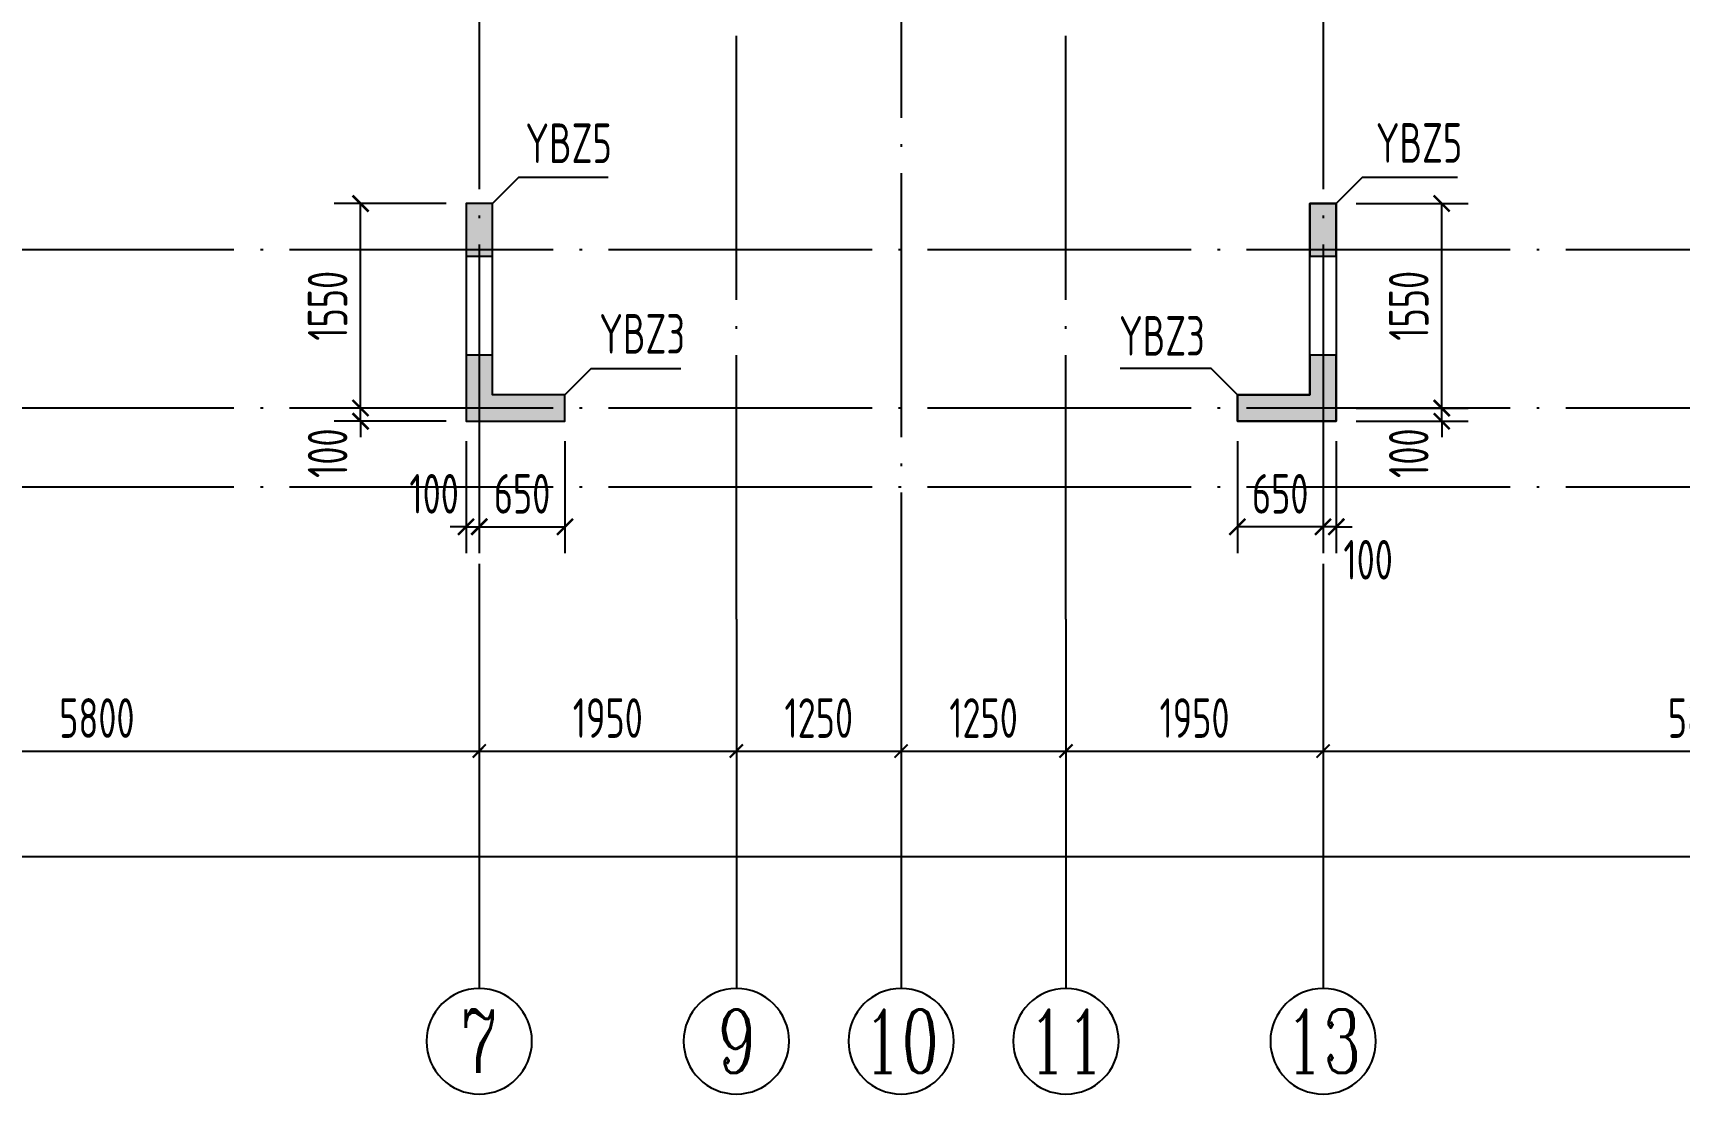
# Model space of a CAD drawing. Extents: x -668857 to 143095, y -247466 to 228182.
# Drawn here: x -321322 to -308837, y 125132 to 133175 of the extents above; entities that cross this region are included whole.
import ezdxf
from ezdxf.enums import TextEntityAlignment as Align

# ---------------------------------------------------------------- set-up
doc = ezdxf.new("R2010")
doc.units = 0
doc.header["$LTSCALE"] = 1000
doc.linetypes.add('DOTE', pattern=[2.42, 2, -0.2, 0.02, -0.2])
doc.layers.get('0').update_dxf_attribs({"linetype": 'CONTINUOUS'})
doc.layers.get('DEFPOINTS').update_dxf_attribs({"linetype": 'CONTINUOUS'})
for name, color, linetype in [('A-AXIS', 1, 'CONTINUOUS'), ('A-DOTE', 10, 'DOTE'), ('AXIS_NUM', 7, 'CONTINUOUS'), ('S-Q墙实线', 6, 'CONTINUOUS'), ('S-Q墙标注', 3, 'CONTINUOUS'), ('S-X详图填充', 252, 'CONTINUOUS'), ('S-X详图实线', 4, 'CONTINUOUS'), ('S-Y一般标注', 3, 'CONTINUOUS'), ('S-Z柱编号', 6, 'CONTINUOUS')]:
    doc.layers.add(name, color=color, linetype=linetype)
doc.styles.add('TSSD_Axis', font='complex.shx', dxfattribs={"width": 0.7, "bigfont": 'hztxt.shx'})
doc.styles.add('TSSD_DIMENSION', font='Tssdeng.shx', dxfattribs={"width": 0.7, "bigfont": 'tssdchn.shx'})
doc.styles.add('TSSD_REIN', font='tssdeng.shx', dxfattribs={"width": 0.7, "height": 300, "bigfont": 'tssdchn.shx'})
doc.styles.add('结构文字', font='zstxt.shx', dxfattribs={"width": 0.7, "bigfont": 'zshz.shx'})
doc.dimstyles.new('STRUCK', dxfattribs={"dimtxt": 400, "dimasz": 121, "dimexe": 200, "dimexo": 150, "dimgap": 115, "dimtad": 1, "dimdec": 0, "dimdsep": 46, "dimtxsty": '结构文字', "dimblk": 'ARCHTICK', "dimcen": 400, "dimclrd": 3, "dimclre": 3, "dimclrt": 7, "dimadec": 0, "dimazin": 0, "dimtfac": 1, "dimtdec": 0, "dimtix": 1, "dimtmove": 2, "dimatfit": 3, "dimldrblk": '_DIMX', "dimfxl": 0, "dimtolj": 1, "dimtzin": 0, "dimarcsym": 0})
doc.dimstyles.new('TSSD_100_100', dxfattribs={"dimtxt": 300, "dimasz": 100, "dimexe": 100, "dimexo": 250, "dimgap": 100, "dimtad": 1, "dimdec": 0, "dimzin": 0, "dimdsep": 46, "dimtxsty": 'TSSD_DIMENSION', "dimblk": 'ARCHTICK', "dimcen": 0, "dimdle": 100, "dimclrt": 7, "dimadec": 0, "dimazin": 0, "dimtfac": 1, "dimtdec": 0, "dimtix": 1, "dimtmove": 2, "dimatfit": 3, "dimldrblk": 'ARCHTICK', "dimfxl": 0, "dimtolj": 1, "dimtzin": 0, "dimarcsym": 0})

# ---------------------------------------------------------------- blocks, each defined once
blk = doc.blocks.new('_ArchTick')
at = {"color": 0, "linetype": 'ByBlock', "const_width": 0.15}
blk.add_lwpolyline([(-0.5, -0.5), (0.5, 0.5)], dxfattribs=at)
blk = doc.blocks.new('*D256')
at = {"layer": 'DEFPOINTS', "color": 0}
for p in [(8100, 3600), (13900, 3600), (13900, 2600)]:
    blk.add_point(p, dxfattribs=at)
at = {"layer": 'S-Y一般标注', "color": 0, "lineweight": -2}
for p, q in [((8100, 3350), (8100, 2500)), ((13900, 3350), (13900, 2500)), ((8000, 2600), (14000, 2600))]:
    blk.add_line(p, q, dxfattribs=at)
at = {"layer": 'S-Y一般标注', "color": 0, "lineweight": -2, "xscale": 100, "yscale": 100, "zscale": 100, "rotation": 180}
blk.add_blockref('_ArchTick', (8100, 2600), dxfattribs=at)
at = {"layer": 'S-Y一般标注', "color": 0, "lineweight": -2, "xscale": 100, "yscale": 100, "zscale": 100}
blk.add_blockref('_ArchTick', (13900, 2600), dxfattribs=at)
at = {"layer": 'S-Y一般标注', "color": 7, "insert": (11000, 2850), "char_height": 300, "attachment_point": 5, "style": 'TSSD_DIMENSION'}
blk.add_mtext('\\A1;5800', dxfattribs=at)
blk = doc.blocks.new('ts_axno')
at = {"color": 0, "linetype": 'ByBlock', "lineweight": -2}
blk.add_circle((0, 0), 0.5, dxfattribs=at)
at = {"color": 0, "linetype": 'ByBlock', "lineweight": -2, "style": 'TSSD_Axis', "width": 0.7}
blk.add_attdef('A', text='', height=0.6, dxfattribs=at).set_placement((0, 0), align=Align.MIDDLE_CENTER)
blk = doc.blocks.new('*D257')
at = {"layer": 'DEFPOINTS', "color": 0}
for p in [(18350, 3600), (20300, 3600), (20300, 2600)]:
    blk.add_point(p, dxfattribs=at)
at = {"layer": 'S-Y一般标注', "color": 0, "lineweight": -2}
for p, q in [((18350, 3350), (18350, 2500)), ((20300, 3350), (20300, 2500)), ((18250, 2600), (20400, 2600))]:
    blk.add_line(p, q, dxfattribs=at)
at = {"layer": 'S-Y一般标注', "color": 0, "lineweight": -2, "xscale": 100, "yscale": 100, "zscale": 100, "rotation": 180}
blk.add_blockref('_ArchTick', (18350, 2600), dxfattribs=at)
at = {"layer": 'S-Y一般标注', "color": 0, "lineweight": -2, "xscale": 100, "yscale": 100, "zscale": 100}
blk.add_blockref('_ArchTick', (20300, 2600), dxfattribs=at)
at = {"layer": 'S-Y一般标注', "color": 7, "insert": (19325, 2850), "char_height": 300, "attachment_point": 5, "style": 'TSSD_DIMENSION'}
blk.add_mtext('\\A1;1950', dxfattribs=at)
blk = doc.blocks.new('*D258')
at = {"layer": 'DEFPOINTS', "color": 0}
for p in [(20300, 3600), (26100, 3600), (26100, 2600)]:
    blk.add_point(p, dxfattribs=at)
at = {"layer": 'S-Y一般标注', "color": 0, "lineweight": -2}
for p, q in [((20300, 3350), (20300, 2500)), ((26100, 3350), (26100, 2500)), ((20200, 2600), (26200, 2600))]:
    blk.add_line(p, q, dxfattribs=at)
at = {"layer": 'S-Y一般标注', "color": 0, "lineweight": -2, "xscale": 100, "yscale": 100, "zscale": 100, "rotation": 180}
blk.add_blockref('_ArchTick', (20300, 2600), dxfattribs=at)
at = {"layer": 'S-Y一般标注', "color": 0, "lineweight": -2, "xscale": 100, "yscale": 100, "zscale": 100}
blk.add_blockref('_ArchTick', (26100, 2600), dxfattribs=at)
at = {"layer": 'S-Y一般标注', "color": 7, "insert": (23200, 2850), "char_height": 300, "attachment_point": 5, "style": 'TSSD_DIMENSION'}
blk.add_mtext('\\A1;5800', dxfattribs=at)
blk = doc.blocks.new('*D264')
at = {"layer": 'DEFPOINTS', "color": 0}
for p in [(4600, 3600), (54600, 3600), (54600, 1800)]:
    blk.add_point(p, dxfattribs=at)
at = {"layer": 'S-Y一般标注', "color": 0, "lineweight": -2}
for p, q in [((4600, 3350), (4600, 1700)), ((54600, 3350), (54600, 1700)), ((4500, 1800), (54700, 1800))]:
    blk.add_line(p, q, dxfattribs=at)
at = {"layer": 'S-Y一般标注', "color": 0, "lineweight": -2, "xscale": 100, "yscale": 100, "zscale": 100, "rotation": 180}
blk.add_blockref('_ArchTick', (4600, 1800), dxfattribs=at)
at = {"layer": 'S-Y一般标注', "color": 0, "lineweight": -2, "xscale": 100, "yscale": 100, "zscale": 100}
blk.add_blockref('_ArchTick', (54600, 1800), dxfattribs=at)
at = {"layer": 'S-Y一般标注', "color": 7, "insert": (29600, 2050), "char_height": 300, "attachment_point": 5, "style": 'TSSD_DIMENSION'}
blk.add_mtext('\\A1;50000', dxfattribs=at)
blk = doc.blocks.new('*D265')
at = {"layer": 'DEFPOINTS', "color": 0}
for p in [(15850, 3600), (17100, 3600), (17100, 2600)]:
    blk.add_point(p, dxfattribs=at)
at = {"layer": 'S-Y一般标注', "color": 0, "lineweight": -2}
for p, q in [((15850, 3350), (15850, 2500)), ((17100, 3350), (17100, 2500)), ((15750, 2600), (17200, 2600))]:
    blk.add_line(p, q, dxfattribs=at)
at = {"layer": 'S-Y一般标注', "color": 0, "lineweight": -2, "xscale": 100, "yscale": 100, "zscale": 100, "rotation": 180}
blk.add_blockref('_ArchTick', (15850, 2600), dxfattribs=at)
at = {"layer": 'S-Y一般标注', "color": 0, "lineweight": -2, "xscale": 100, "yscale": 100, "zscale": 100}
blk.add_blockref('_ArchTick', (17100, 2600), dxfattribs=at)
at = {"layer": 'S-Y一般标注', "color": 7, "insert": (16475, 2850), "char_height": 300, "attachment_point": 5, "style": 'TSSD_DIMENSION'}
blk.add_mtext('\\A1;1250', dxfattribs=at)
blk = doc.blocks.new('*D285')
at = {"layer": 'DEFPOINTS', "color": 0}
for p in [(13900, 3600), (15850, 3600), (15850, 2600)]:
    blk.add_point(p, dxfattribs=at)
at = {"layer": 'S-Y一般标注', "color": 0, "lineweight": -2}
for p, q in [((13900, 3350), (13900, 2500)), ((15850, 3350), (15850, 2500)), ((13800, 2600), (15950, 2600))]:
    blk.add_line(p, q, dxfattribs=at)
at = {"layer": 'S-Y一般标注', "color": 0, "lineweight": -2, "xscale": 100, "yscale": 100, "zscale": 100, "rotation": 180}
blk.add_blockref('_ArchTick', (13900, 2600), dxfattribs=at)
at = {"layer": 'S-Y一般标注', "color": 0, "lineweight": -2, "xscale": 100, "yscale": 100, "zscale": 100}
blk.add_blockref('_ArchTick', (15850, 2600), dxfattribs=at)
at = {"layer": 'S-Y一般标注', "color": 7, "insert": (14875, 2850), "char_height": 300, "attachment_point": 5, "style": 'TSSD_DIMENSION'}
blk.add_mtext('\\A1;1950', dxfattribs=at)
blk = doc.blocks.new('*D286')
at = {"layer": 'DEFPOINTS', "color": 0}
for p in [(17100, 3600), (18350, 3600), (18350, 2600)]:
    blk.add_point(p, dxfattribs=at)
at = {"layer": 'S-Y一般标注', "color": 0, "lineweight": -2}
for p, q in [((17100, 3350), (17100, 2500)), ((18350, 3350), (18350, 2500)), ((17000, 2600), (18450, 2600))]:
    blk.add_line(p, q, dxfattribs=at)
at = {"layer": 'S-Y一般标注', "color": 0, "lineweight": -2, "xscale": 100, "yscale": 100, "zscale": 100, "rotation": 180}
blk.add_blockref('_ArchTick', (17100, 2600), dxfattribs=at)
at = {"layer": 'S-Y一般标注', "color": 0, "lineweight": -2, "xscale": 100, "yscale": 100, "zscale": 100}
blk.add_blockref('_ArchTick', (18350, 2600), dxfattribs=at)
at = {"layer": 'S-Y一般标注', "color": 7, "insert": (17725, 2850), "char_height": 300, "attachment_point": 5, "style": 'TSSD_DIMENSION'}
blk.add_mtext('\\A1;1250', dxfattribs=at)
blk = doc.blocks.new('*D1539')
at = {"layer": 'DEFPOINTS', "color": 0}
for p in [(-318837, 130332), (-318037, 130332), (-318037, 130232)]:
    blk.add_point(p, dxfattribs=at)
at = {"layer": 'S-Q墙标注', "color": 3, "lineweight": -2}
for p, q in [((-318837, 130332), (-318837, 130453)), ((-318187, 130332), (-319037, 130332)), ((-318187, 130232), (-319037, 130232)), ((-318837, 130232), (-318837, 130332)), ((-318837, 130232), (-318837, 130111))]:
    blk.add_line(p, q, dxfattribs=at)
at = {"layer": 'S-Q墙标注', "color": 3, "lineweight": -2, "xscale": 121, "yscale": 121, "zscale": 121}
for p, rotation in [((-318837, 130332), 270), ((-318837, 130232), 90)]:
    blk.add_blockref('_ArchTick', p, dxfattribs=dict(at, rotation=rotation))
at = {"layer": 'S-Q墙标注', "color": 7, "insert": (-319087, 129990), "char_height": 300, "attachment_point": 5, "rotation": 90, "style": 'TSSD_REIN'}
blk.add_mtext('\\A1;100', dxfattribs=at)
blk = doc.blocks.new('_DIMX')
blk.add_line((-150, 0), (150, 0))
at = {"const_width": 50}
blk.add_lwpolyline([(-70, -70), (70, 70)], dxfattribs=at)
blk = doc.blocks.new('*D1540')
at = {"layer": 'DEFPOINTS', "color": 0}
for p in [(-318837, 131882), (-318037, 131882), (-318037, 130332)]:
    blk.add_point(p, dxfattribs=at)
at = {"layer": 'S-Q墙标注', "color": 3, "lineweight": -2}
for p, q in [((-318187, 131882), (-319037, 131882)), ((-318837, 130332), (-318837, 131882)), ((-318187, 130332), (-319037, 130332))]:
    blk.add_line(p, q, dxfattribs=at)
at = {"layer": 'S-Q墙标注', "color": 3, "lineweight": -2, "xscale": 121, "yscale": 121, "zscale": 121}
for p, rotation in [((-318837, 131882), 90), ((-318837, 130332), 270)]:
    blk.add_blockref('_ArchTick', p, dxfattribs=dict(at, rotation=rotation))
at = {"layer": 'S-Q墙标注', "color": 7, "insert": (-319087, 131107), "char_height": 300, "attachment_point": 5, "rotation": 90, "style": 'TSSD_REIN'}
blk.add_mtext('\\A1;1550', dxfattribs=at)
blk = doc.blocks.new('*D1541')
at = {"layer": 'DEFPOINTS', "color": 0}
for p in [(-318037, 130232), (-317937, 130232), (-317937, 129432)]:
    blk.add_point(p, dxfattribs=at)
at = {"layer": 'S-Q墙标注', "color": 3, "lineweight": -2}
for p, q in [((-318037, 130082), (-318037, 129232)), ((-317937, 130082), (-317937, 129232)), ((-318037, 129432), (-318158, 129432)), ((-318037, 129432), (-317937, 129432)), ((-317937, 129432), (-317816, 129432))]:
    blk.add_line(p, q, dxfattribs=at)
at = {"layer": 'S-Q墙标注', "color": 3, "lineweight": -2, "xscale": 121, "yscale": 121, "zscale": 121}
blk.add_blockref('_ArchTick', (-318037, 129432), dxfattribs=at)
at = {"layer": 'S-Q墙标注', "color": 3, "lineweight": -2, "xscale": 121, "yscale": 121, "zscale": 121, "rotation": 180}
blk.add_blockref('_ArchTick', (-317937, 129432), dxfattribs=at)
at = {"layer": 'S-Q墙标注', "color": 7, "insert": (-318279, 129682), "char_height": 300, "attachment_point": 5, "style": 'TSSD_REIN'}
blk.add_mtext('\\A1;100', dxfattribs=at)
blk = doc.blocks.new('*D1542')
at = {"layer": 'DEFPOINTS', "color": 0}
for p in [(-317937, 130232), (-317287, 130232), (-317287, 129432)]:
    blk.add_point(p, dxfattribs=at)
at = {"layer": 'S-Q墙标注', "color": 3, "lineweight": -2}
for p, q in [((-317937, 130082), (-317937, 129232)), ((-317287, 130082), (-317287, 129232)), ((-317937, 129432), (-317287, 129432))]:
    blk.add_line(p, q, dxfattribs=at)
at = {"layer": 'S-Q墙标注', "color": 3, "lineweight": -2, "xscale": 121, "yscale": 121, "zscale": 121, "rotation": 180}
blk.add_blockref('_ArchTick', (-317937, 129432), dxfattribs=at)
at = {"layer": 'S-Q墙标注', "color": 3, "lineweight": -2, "xscale": 121, "yscale": 121, "zscale": 121}
blk.add_blockref('_ArchTick', (-317287, 129432), dxfattribs=at)
at = {"layer": 'S-Q墙标注', "color": 7, "insert": (-317612, 129682), "char_height": 300, "attachment_point": 5, "style": 'TSSD_REIN'}
blk.add_mtext('\\A1;650', dxfattribs=at)
blk = doc.blocks.new('*D1572')
at = {"layer": 'DEFPOINTS', "color": 0}
for p in [(-311437, 130332), (-311437, 130232), (-310637, 130332)]:
    blk.add_point(p, dxfattribs=at)
at = {"layer": 'S-Q墙标注', "color": 3, "lineweight": -2}
for p, q in [((-310637, 130332), (-310637, 130453)), ((-311287, 130332), (-310437, 130332)), ((-311287, 130232), (-310437, 130232)), ((-310637, 130232), (-310637, 130332)), ((-310637, 130232), (-310637, 130111))]:
    blk.add_line(p, q, dxfattribs=at)
at = {"layer": 'S-Q墙标注', "color": 3, "lineweight": -2, "xscale": 121, "yscale": 121, "zscale": 121}
for p, rotation in [((-310637, 130332), 270), ((-310637, 130232), 90)]:
    blk.add_blockref('_ArchTick', p, dxfattribs=dict(at, rotation=rotation))
at = {"layer": 'S-Q墙标注', "color": 7, "insert": (-310887, 129990), "char_height": 300, "attachment_point": 5, "rotation": 90, "style": 'TSSD_REIN'}
blk.add_mtext('\\A1;100', dxfattribs=at)
blk = doc.blocks.new('*D1573')
at = {"layer": 'DEFPOINTS', "color": 0}
for p in [(-311437, 131882), (-310637, 131882), (-311437, 130332)]:
    blk.add_point(p, dxfattribs=at)
at = {"layer": 'S-Q墙标注', "color": 3, "lineweight": -2}
for p, q in [((-311287, 131882), (-310437, 131882)), ((-310637, 130332), (-310637, 131882)), ((-311287, 130332), (-310437, 130332))]:
    blk.add_line(p, q, dxfattribs=at)
at = {"layer": 'S-Q墙标注', "color": 3, "lineweight": -2, "xscale": 121, "yscale": 121, "zscale": 121}
for p, rotation in [((-310637, 131882), 90), ((-310637, 130332), 270)]:
    blk.add_blockref('_ArchTick', p, dxfattribs=dict(at, rotation=rotation))
at = {"layer": 'S-Q墙标注', "color": 7, "insert": (-310887, 131107), "char_height": 300, "attachment_point": 5, "rotation": 90, "style": 'TSSD_REIN'}
blk.add_mtext('\\A1;1550', dxfattribs=at)
blk = doc.blocks.new('*D1574')
at = {"layer": 'DEFPOINTS', "color": 0}
for p in [(-311537, 130232), (-311437, 130232), (-311537, 129432)]:
    blk.add_point(p, dxfattribs=at)
at = {"layer": 'S-Q墙标注', "color": 3, "lineweight": -2}
for p, q in [((-311537, 130082), (-311537, 129232)), ((-311437, 130082), (-311437, 129232)), ((-311537, 129432), (-311658, 129432)), ((-311437, 129432), (-311537, 129432)), ((-311437, 129432), (-311316, 129432))]:
    blk.add_line(p, q, dxfattribs=at)
at = {"layer": 'S-Q墙标注', "color": 3, "lineweight": -2, "xscale": 121, "yscale": 121, "zscale": 121}
blk.add_blockref('_ArchTick', (-311537, 129432), dxfattribs=at)
at = {"layer": 'S-Q墙标注', "color": 3, "lineweight": -2, "xscale": 121, "yscale": 121, "zscale": 121, "rotation": 180}
blk.add_blockref('_ArchTick', (-311437, 129432), dxfattribs=at)
at = {"layer": 'S-Q墙标注', "color": 7, "insert": (-311195, 129182), "char_height": 300, "attachment_point": 5, "style": 'TSSD_REIN'}
blk.add_mtext('\\A1;100', dxfattribs=at)
blk = doc.blocks.new('*D1575')
at = {"layer": 'DEFPOINTS', "color": 0}
for p in [(-312187, 130232), (-311537, 130232), (-312187, 129432)]:
    blk.add_point(p, dxfattribs=at)
at = {"layer": 'S-Q墙标注', "color": 3, "lineweight": -2}
for p, q in [((-312187, 130082), (-312187, 129232)), ((-311537, 130082), (-311537, 129232)), ((-311537, 129432), (-312187, 129432))]:
    blk.add_line(p, q, dxfattribs=at)
at = {"layer": 'S-Q墙标注', "color": 3, "lineweight": -2, "xscale": 121, "yscale": 121, "zscale": 121, "rotation": 180}
blk.add_blockref('_ArchTick', (-312187, 129432), dxfattribs=at)
at = {"layer": 'S-Q墙标注', "color": 3, "lineweight": -2, "xscale": 121, "yscale": 121, "zscale": 121}
blk.add_blockref('_ArchTick', (-311537, 129432), dxfattribs=at)
at = {"layer": 'S-Q墙标注', "color": 7, "insert": (-311862, 129682), "char_height": 300, "attachment_point": 5, "style": 'TSSD_REIN'}
blk.add_mtext('\\A1;650', dxfattribs=at)
blk = doc.blocks.new('20210726.16350016')
at = {"layer": 'A-AXIS'}
for p, q in [((13900, 3600), (13900, 800)), ((15850, 3600), (15850, 800)), ((17100, 3600), (17100, 800)), ((18350, 3600.1), (18350, 800.1)), ((20300, 3600), (20300, 800))]:
    blk.add_line(p, q, dxfattribs=at)
at = {"layer": 'A-DOTE'}
for p, q in [((13900.2, 13700), (13900, 3600)), ((20299.8, 13700), (20300, 3600)), ((15850, 3600), (15850, 11500)), ((18350, 3600.1), (18350, 11500)), ((17100, 9400), (17100, 3600)), ((55600, 6400), (3600, 6400)), ((55600, 5200), (3600, 5200)), ((55600, 4600), (3600, 4600))]:
    blk.add_line(p, q, dxfattribs=at)
at = {"layer": 'A-AXIS'}
ref = blk.add_blockref('ts_axno', (13900, 400), dxfattribs=dict(at, xscale=-800, yscale=800, zscale=800, rotation=180))
ref.add_attrib('5', '7', dxfattribs={"layer": 'AXIS_NUM', "height": 480, "style": 'TSSD_Axis', "width": 0.7}).set_placement((13900, 400), align=Align.MIDDLE_CENTER)
ref = blk.add_blockref('ts_axno', (15850, 400), dxfattribs=dict(at, xscale=-800, yscale=800, zscale=800, rotation=180))
ref.add_attrib('5', '9', dxfattribs={"layer": 'AXIS_NUM', "height": 480, "style": 'TSSD_Axis', "width": 0.7}).set_placement((15850, 400), align=Align.MIDDLE_CENTER)
ref = blk.add_blockref('ts_axno', (17100, 400), dxfattribs=dict(at, xscale=-800, yscale=800, zscale=800, rotation=180))
ref.add_attrib('8', '10', dxfattribs={"layer": 'AXIS_NUM', "height": 480, "style": 'TSSD_Axis', "width": 0.7}).set_placement((17100, 400), align=Align.MIDDLE_CENTER)
ref = blk.add_blockref('ts_axno', (18350, 400.1), dxfattribs=dict(at, xscale=-800, yscale=800, zscale=800, rotation=180))
ref.add_attrib('5', '11', dxfattribs={"layer": 'AXIS_NUM', "height": 480, "style": 'TSSD_Axis', "width": 0.7}).set_placement((18350, 400.1), align=Align.MIDDLE_CENTER)
ref = blk.add_blockref('ts_axno', (20300, 400), dxfattribs=dict(at, xscale=-800, yscale=800, zscale=800, rotation=180))
ref.add_attrib('8', '13', dxfattribs={"layer": 'AXIS_NUM', "height": 480, "style": 'TSSD_Axis', "width": 0.7}).set_placement((20300, 400), align=Align.MIDDLE_CENTER)
at = {"layer": 'S-Y一般标注'}
for base, p1, p2, picture, middle in [((54600, 1800), (4600, 3600), (54600, 3600), '*D264', (29600, 2050)), ((13900, 2600), (8100, 3600), (13900, 3600), '*D256', (11000, 2850)), ((15850, 2600), (13900, 3600), (15850, 3600), '*D285', (14875, 2850)), ((17100, 2600), (15850, 3600), (17100, 3600), '*D265', (16475, 2850)), ((18350, 2600), (17100, 3600), (18350, 3600), '*D286', (17725, 2850)), ((20300, 2600), (18350, 3600), (20300, 3600), '*D257', (19325, 2850)), ((26100, 2600), (20300, 3600), (26100, 3600), '*D258', (23200, 2850))]:
    dim = blk.add_linear_dim(base=base, p1=p1, p2=p2, dimstyle='TSSD_100_100', dxfattribs=at)
    dim.commit()
    dim.dimension.update_dxf_attribs({"geometry": picture, "text_midpoint": middle})

msp = doc.modelspace()

# ---------------------------------------------------------------- hatches: boundary and pattern name
at = {"layer": 'S-X详图填充'}
h = msp.add_hatch(color=256, dxfattribs=at)
h.dxf.hatch_style = 1
h.paths.add_polyline_path([(-318036.83, 131482.3), (-317836.83, 131482.3), (-317836.83, 131882.3), (-318036.83, 131882.3)])
h = msp.add_hatch(color=256, dxfattribs=at)
h.dxf.hatch_style = 1
h.paths.add_polyline_path([(-311636.88, 131482.3), (-311436.88, 131482.3), (-311436.88, 131882.3), (-311636.88, 131882.3)])
h = msp.add_hatch(color=256, dxfattribs=at)
h.dxf.hatch_style = 1
h.paths.add_polyline_path([(-317836.83, 130732.3), (-318036.83, 130732.3), (-318036.83, 130232.3), (-317286.85, 130232.3), (-317286.85, 130432.3), (-317836.83, 130432.3)])
h = msp.add_hatch(color=256, dxfattribs=at)
h.dxf.hatch_style = 1
h.paths.add_polyline_path([(-311436.88, 130732.3), (-311636.88, 130732.3), (-311636.88, 130432.3), (-312186.87, 130432.3), (-312186.87, 130232.3), (-311436.88, 130232.3)])

# ---------------------------------------------------------------- linework, layer by layer
at = {"layer": 'S-Q墙实线'}
for points in [[(-318036.83, 130232.3), (-317286.85, 130232.3), (-317286.85, 130432.3), (-317836.83, 130432.3), (-317836.83, 131882.3), (-318036.83, 131882.3)], [(-311436.88, 130232.3), (-312186.87, 130232.3), (-312186.87, 130432.3), (-311636.88, 130432.3), (-311636.88, 131532.31), (-311636.88, 131882.3), (-311436.88, 131882.3), (-311436.88, 131532.31)]]:
    msp.add_lwpolyline(points, close=True, dxfattribs=at)
at = {"layer": 'S-X详图实线'}
for points in [[(-318036.83, 131482.3), (-317836.83, 131482.3), (-317836.83, 131882.3), (-318036.83, 131882.3), (-318036.83, 131482.3)], [(-311636.88, 131482.3), (-311436.88, 131482.3), (-311436.88, 131882.3), (-311636.88, 131882.3), (-311636.88, 131482.3)], [(-317836.83, 130732.3), (-318036.83, 130732.3), (-318036.83, 130232.3), (-317286.85, 130232.3), (-317286.85, 130432.3), (-317836.83, 130432.3), (-317836.83, 130732.3)], [(-311436.88, 130732.3), (-311636.88, 130732.3), (-311636.88, 130432.3), (-312186.87, 130432.3), (-312186.87, 130232.3), (-311436.88, 130232.3), (-311436.88, 130732.3)]]:
    msp.add_lwpolyline(points, close=True, dxfattribs=at)
at = {"layer": 'S-Z柱编号', "color": 7}
for points in [[(-317836.83, 131882.3), (-317636.83, 132082.3), (-316958.23, 132082.3)], [(-311436.88, 131882.3), (-311236.88, 132082.3), (-310517.68, 132082.3)], [(-317286.85, 130432.3), (-317086.85, 130632.3), (-316408.99, 130632.3)], [(-312186.87, 130432.3), (-312386.87, 130632.3), (-313076.18, 130632.3)]]:
    msp.add_lwpolyline(points, dxfattribs=at)

# ---------------------------------------------------------------- block references
at = {"layer": 'A-DOTE'}
msp.add_blockref('20210726.16350016', (-331836.85, 125132.26), dxfattribs=at)

# ---------------------------------------------------------------- texts
at = {"layer": 'S-Z柱编号', "color": 7, "style": 'TSSD_REIN', "width": 0.7}
for s, p in [('YBZ5', (-317587, 132099.05)), ('YBZ5', (-311136.88, 132101.81)), ('YBZ3', (-317026.62, 130654.7)), ('YBZ3', (-313084.56, 130639.36))]:
    msp.add_text(s, height=300, dxfattribs=at).set_placement(p, align=Align.BOTTOM_LEFT)

# ---------------------------------------------------------------- dimensions: what is measured, and where the dimension line sits
at = {"layer": 'S-Q墙标注'}
for base, p1, p2, angle, picture, middle in [((-318836.83, 131882.3), (-318036.83, 130332.31), (-318036.83, 131882.3), 90, '*D1540', (-319086.83, 131107.3)), ((-310636.86, 131882.3), (-311436.86, 130332.31), (-311436.86, 131882.3), 90, '*D1573', (-310886.86, 131107.3)), ((-312186.85, 129432.3), (-311536.88, 130232.3), (-312186.85, 130232.3), 180, '*D1575', (-311861.86, 129682.3))]:
    dim = msp.add_linear_dim(base=base, p1=p1, p2=p2, angle=angle, dimstyle='STRUCK', override={"dimtxt": 300, "dimgap": 100, "dimtxsty": 'TSSD_REIN'}, dxfattribs=at)
    dim.commit()
    dim.dimension.update_dxf_attribs({"geometry": picture, "text_midpoint": middle})
for base, p1, p2, angle, picture, middle in [((-318836.83, 130332.31), (-318036.83, 130232.3), (-318036.83, 130332.31), 90, '*D1539', (-319086.83, 129990.38)), ((-310636.86, 130332.31), (-311436.86, 130232.3), (-311436.86, 130332.31), 90, '*D1572', (-310886.86, 129990.38)), ((-311536.88, 129432.3), (-311436.86, 130232.3), (-311536.88, 130232.3), 180, '*D1574', (-311194.94, 129182.3))]:
    dim = msp.add_linear_dim(base=base, p1=p1, p2=p2, angle=angle, dimstyle='STRUCK', override={"dimtxt": 300, "dimgap": 100, "dimtxsty": 'TSSD_REIN'}, dxfattribs=at)
    dim.commit()
    dim.dimension.update_dxf_attribs({"geometry": picture, "text_midpoint": middle, "dimtype": 160})
dim = msp.add_linear_dim(base=(-317936.81, 129432.3), p1=(-318036.83, 130232.3), p2=(-317936.81, 130232.3), dimstyle='STRUCK', override={"dimtxt": 300, "dimgap": 100, "dimtxsty": 'TSSD_REIN'}, dxfattribs=at)
dim.commit()
dim.dimension.update_dxf_attribs({"geometry": '*D1541', "text_midpoint": (-318278.76, 129682.3), "dimtype": 160})
dim = msp.add_linear_dim(base=(-317286.85, 129432.3), p1=(-317936.81, 130232.3), p2=(-317286.85, 130232.3), dimstyle='STRUCK', override={"dimtxt": 300, "dimgap": 100, "dimtxsty": 'TSSD_REIN'}, dxfattribs=at)
dim.commit()
dim.dimension.update_dxf_attribs({"geometry": '*D1542', "text_midpoint": (-317611.83, 129682.3)})

doc.saveas('drawing.dxf')
